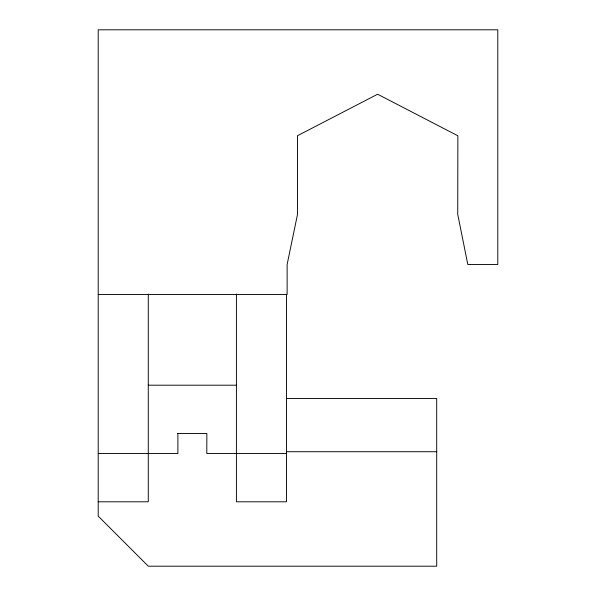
<?xml version="1.0" encoding="UTF-8"?>
<svg xmlns="http://www.w3.org/2000/svg" width="596" height="596" viewBox="0 0 596 596"><rect width="100%" height="100%" fill="white"/><g stroke="black" fill="none" stroke-linecap="round" stroke-linejoin="round"><path stroke-width="0.89" d="M98.206 294.513L287.13 294.513L287.13 264.475L297.501 214.396L297.501 135.717L377.618 94.22L457.87 135.791L457.735 214.396L467.815 264.475L497.794 264.475L497.794 29.8L98.206 29.8L98.206 516.129L148.277 566.2L436.704 566.2L436.704 398.456L286.482 398.456M148.277 385.195L236.411 385.195M177.325 433.508L206.857 433.508L206.797 453.534L286.482 453.534M286.482 451.723L436.704 451.723M98.206 453.534L177.891 453.534L177.891 433.508M98.206 501.795L148.277 501.795L148.277 294.014M286.482 294.186L286.482 501.795L236.411 501.795L236.411 294.014"/></g></svg>
